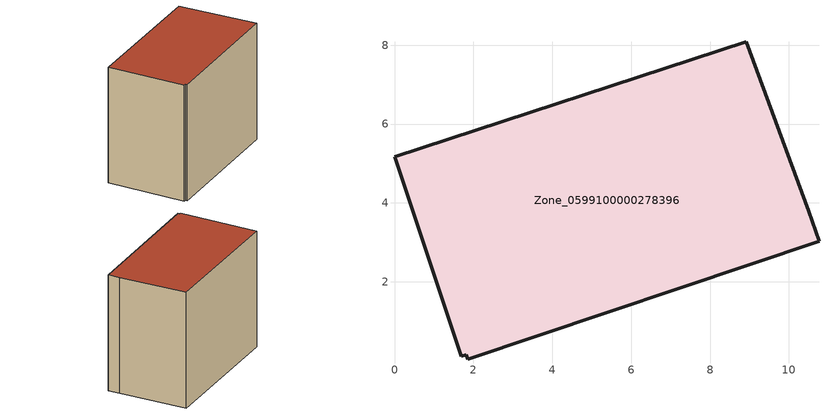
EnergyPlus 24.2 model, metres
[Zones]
Zone_0599100000278396
 floor ground (C_G): 1.69,0.11 0,5.17 8.91,8.08 10.51,3.79 10.76,3.03 1.85,0.04 1.82,0.15 z0.41
 wall outside (C_F): 1.85,0.04 10.76,3.03 10.51,3.79 8.91,8.08 0,5.17 1.69,0.11 1.82,0.15 1.85,0.04 z0.41:8.49
 roof outside (C_R): 0,5.17 1.69,0.11 1.82,0.15 1.85,0.04 10.76,3.03 10.51,3.79 8.91,8.08 z8.49
[BUILDING]
Pand.0599100000278396: North Axis=0; Terrain=City; Loads Convergence Tolerance Value=0.04; Temperature Convergence Tolerance Value=0.4; Solar Distribution=FullExterior; Maximum Number of Warmup Days=25; Minimum Number of Warmup Days=1
[Site:Location]
Rotterdam.The.Hague.AP_ZH_NLD Design_Conditions: Latitude=51.96; Longitude=4.45; Time Zone=1; Elevation=-4.5
[SITE:GROUNDTEMPERATURE:BUILDINGSURFACE]
18, 18, 18, 18, 18, 18, 18, 18, 18, 18, 18, 18
[MATERIAL] Thermal Absorptance=0.9; Solar Absorptance=0.7; Visible Absorptance=0.7
Name | Roughness | Thickness | Conductivity | Density | Specific Heat
G.TI.1965-1974 | MediumSmooth | 0.15 | 0.882353 | 540 | 1210
F.TI.1965-1974 | Rough | 0.3 | 0.697674 | 1920 | 840
R.TI.1965-1974 | MediumRough | 0.2 | 0.232558 | 1500 | 1000
[CONSTRUCTION]
C_G: G.TI.1965-1974
C_F: F.TI.1965-1974
C_R: R.TI.1965-1974
[ZONE]
Zone_0599100000278396: Type=1; Multiplier=1; Ceiling Height=Autocalculate; Volume=Autocalculate; Floor Area=autocalculate; Part of Total Floor Area=Yes
[ZONEINFILTRATION:DESIGNFLOWRATE]
Infil_Zone_0599100000278396: Zone or ZoneList or Space or SpaceList=Zone_0599100000278396; Schedule=AlwaysOn; Design Flow Rate Calculation Method=Flow/Area; Flow Rate per Floor Area=0.003; Constant Term Coefficient=1; Temperature Term Coefficient=0; Velocity Term Coefficient=0; Velocity Squared Term Coefficient=0
[HVACTEMPLATE:ZONE:IDEALLOADSAIRSYSTEM]
Zone_0599100000278396: Maximum Heating Supply Air Temperature=50; Minimum Cooling Supply Air Temperature=13; Maximum Heating Supply Air Humidity Ratio=0.0156; Minimum Cooling Supply Air Humidity Ratio=0.0077; Heating Limit=NoLimit; Cooling Limit=NoLimit; Dehumidification Control Type=ConstantSensibleHeatRatio; Cooling Sensible Heat Ratio=0.7; Dehumidification Setpoint=60; Humidification Control Type=None; Humidification Setpoint=30; Outdoor Air Method=None; Outdoor Air Flow Rate per Person=0.00944; Outdoor Air Flow Rate per Zone Floor Area=0; Outdoor Air Flow Rate per Zone=0; Demand Controlled Ventilation Type=None; Outdoor Air Economizer Type=NoEconomizer; Heat Recovery Type=None; Sensible Heat Recovery Effectiveness=0.7; Latent Heat Recovery Effectiveness=0.65
[ZONECONTROL:THERMOSTAT]
ThermostatControl_Zone_0599100000278396: Zone or ZoneList=Zone_0599100000278396; Control Type Schedule=DualSetpointControlType; Control 1=Thermostat_Zone_0599100000278396; Temperature Difference Between Cutout And Setpoint=0
[THERMOSTATSETPOINT:DUALSETPOINT]
Thermostat_Zone_0599100000278396: Heating Setpoint Temperature Schedule=HeatingSetpoint_Zone_0599100000278396; Cooling Setpoint Temperature Schedule=CoolingSetpoint_Zone_0599100000278396
[SCHEDULE:COMPACT]
HeatingSetpoint_Zone_0599100000278396: Through: 12/31, For: AllDays, Until: 24:00, 21
CoolingSetpoint_Zone_0599100000278396: Through: 12/31, For: AllDays, Until: 24:00, 24
DualSetpointControlType: Through: 12/31, For: AllDays, Until: 24:00, 4
AlwaysOn: Through: 12/31, For: AllDays, Until: 24:00, 1
